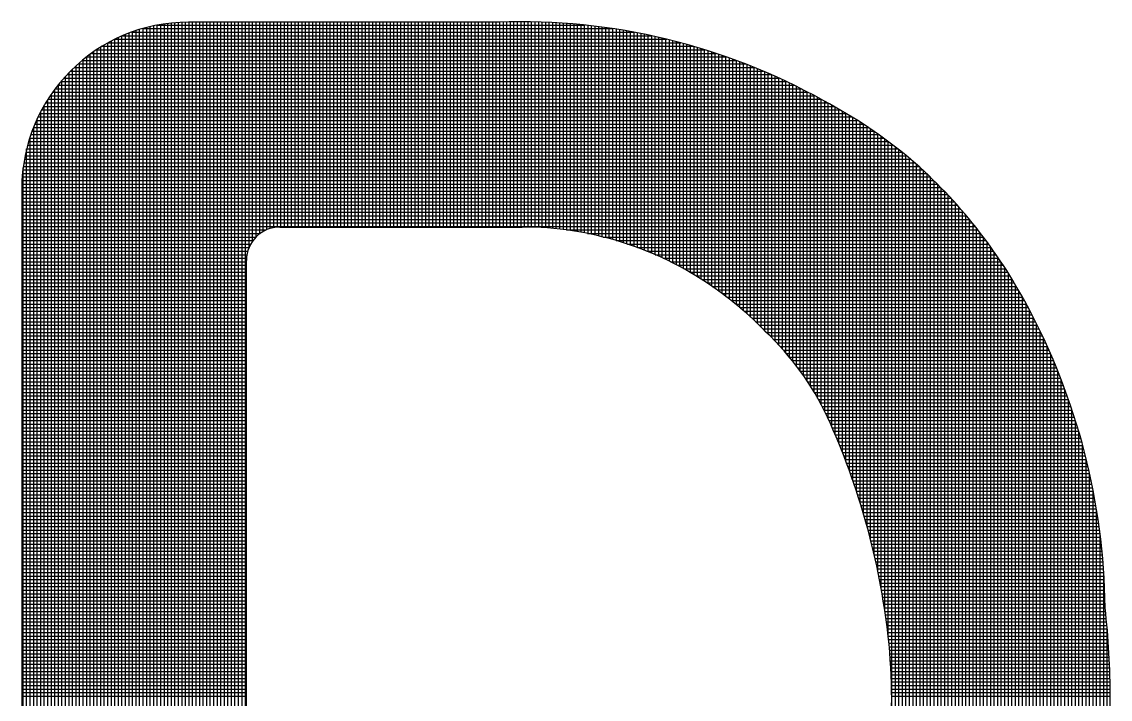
# Model space of a CAD drawing. Header units: inches. Extents: x 996 to 1837, y 0 to 594.
# Drawn here: x 1671.68 to 1677.03, y 102.81 to 106.14 of the extents above; entities that cross this region are included whole.
import ezdxf

# ---------------------------------------------------------------- set-up
doc = ezdxf.new("R2010")
doc.units = ezdxf.units.IN
doc.header["$MEASUREMENT"] = 0
doc.layers.add('BG ÇÑ±¹Áö¿ª³\xad¹æ±â¼úÁÖ½ÄÈ¸»ç CI', color=7, linetype='Continuous')

msp = doc.modelspace()

# ---------------------------------------------------------------- linework, layer by layer
at = {"layer": 'BG ÇÑ±¹Áö¿ª³\xad¹æ±â¼úÁÖ½ÄÈ¸»ç CI', "color": 242, "linetype": 'Continuous', "lineweight": 25, "true_color": 0xd51c29}
for p, q in [((1672.4807, 99.4814), (1672.4807, 106.1356)), ((1674.0204, 106.1358), (1672.4957, 106.1358)), ((1672.498, 99.4813), (1672.498, 106.1358)), ((1672.5154, 99.4813), (1672.5154, 106.1358)), ((1672.5328, 99.4813), (1672.5328, 106.1358)), ((1672.5501, 99.4813), (1672.5501, 106.1358)), ((1672.5675, 99.4813), (1672.5675, 106.1358)), ((1672.5849, 99.4813), (1672.5849, 106.1358)), ((1672.6022, 99.4813), (1672.6022, 106.1358)), ((1672.6196, 99.4813), (1672.6196, 106.1358)), ((1672.637, 99.4813), (1672.637, 106.1358)), ((1672.6543, 99.4813), (1672.6543, 106.1358)), ((1672.6717, 99.4813), (1672.6717, 106.1358)), ((1672.689, 99.4813), (1672.689, 106.1358)), ((1672.7064, 99.4813), (1672.7064, 106.1358)), ((1672.7238, 99.4813), (1672.7238, 106.1358)), ((1672.7411, 99.4813), (1672.7411, 106.1358)), ((1672.7585, 99.4813), (1672.7585, 106.1358)), ((1672.7759, 99.4813), (1672.7759, 106.1358)), ((1672.7932, 105.0281), (1672.7932, 106.1358)), ((1672.8106, 105.0593), (1672.8106, 106.1358)), ((1672.828, 105.08), (1672.828, 106.1358)), ((1672.8453, 105.0952), (1672.8453, 106.1358)), ((1672.8627, 105.1067), (1672.8627, 106.1358)), ((1672.8801, 105.1154), (1672.8801, 106.1358)), ((1672.8974, 105.1216), (1672.8974, 106.1358)), ((1672.9148, 105.1258), (1672.9148, 106.1358)), ((1672.9321, 105.1281), (1672.9321, 106.1358)), ((1672.9495, 105.1285), (1672.9495, 106.1358)), ((1672.9669, 105.1285), (1672.9669, 106.1358)), ((1672.9842, 105.1285), (1672.9842, 106.1358)), ((1673.0016, 105.1285), (1673.0016, 106.1358)), ((1673.019, 105.1285), (1673.019, 106.1358)), ((1673.0363, 105.1285), (1673.0363, 106.1358)), ((1673.0537, 105.1285), (1673.0537, 106.1358)), ((1673.0711, 105.1285), (1673.0711, 106.1358)), ((1673.0884, 105.1285), (1673.0884, 106.1358)), ((1673.1058, 105.1285), (1673.1058, 106.1358)), ((1673.1232, 105.1285), (1673.1232, 106.1358)), ((1673.1405, 105.1285), (1673.1405, 106.1358)), ((1673.1579, 105.1285), (1673.1579, 106.1358)), ((1673.1753, 105.1285), (1673.1753, 106.1358)), ((1673.1926, 105.1285), (1673.1926, 106.1358)), ((1673.21, 105.1285), (1673.21, 106.1358)), ((1673.2273, 105.1285), (1673.2273, 106.1358)), ((1673.2447, 105.1285), (1673.2447, 106.1358)), ((1673.2621, 105.1285), (1673.2621, 106.1358)), ((1673.2794, 105.1285), (1673.2794, 106.1358)), ((1673.2968, 105.1285), (1673.2968, 106.1358)), ((1673.3142, 105.1285), (1673.3142, 106.1358)), ((1673.3315, 105.1285), (1673.3315, 106.1358)), ((1673.3489, 105.1285), (1673.3489, 106.1358)), ((1673.3663, 105.1285), (1673.3663, 106.1358)), ((1673.3836, 105.1285), (1673.3836, 106.1358)), ((1673.401, 105.1285), (1673.401, 106.1358)), ((1673.4184, 105.1285), (1673.4184, 106.1358)), ((1673.4357, 105.1285), (1673.4357, 106.1358)), ((1673.4531, 105.1285), (1673.4531, 106.1358)), ((1673.4704, 105.1285), (1673.4704, 106.1358)), ((1673.4878, 105.1285), (1673.4878, 106.1358)), ((1673.5052, 105.1285), (1673.5052, 106.1358)), ((1673.5225, 105.1285), (1673.5225, 106.1358)), ((1673.5399, 105.1285), (1673.5399, 106.1358)), ((1673.5573, 105.1285), (1673.5573, 106.1358)), ((1673.5746, 105.1285), (1673.5746, 106.1358)), ((1673.592, 105.1285), (1673.592, 106.1358)), ((1673.6094, 105.1285), (1673.6094, 106.1358)), ((1673.6267, 105.1285), (1673.6267, 106.1358)), ((1673.6441, 105.1285), (1673.6441, 106.1358)), ((1673.6615, 105.1285), (1673.6615, 106.1358)), ((1673.6788, 105.1285), (1673.6788, 106.1358)), ((1673.6962, 105.1285), (1673.6962, 106.1358)), ((1673.7136, 105.1285), (1673.7136, 106.1358)), ((1673.7309, 105.1285), (1673.7309, 106.1358)), ((1673.7483, 105.1285), (1673.7483, 106.1358)), ((1673.7656, 105.1285), (1673.7656, 106.1358)), ((1673.783, 105.1285), (1673.783, 106.1358)), ((1673.8004, 105.1285), (1673.8004, 106.1358)), ((1673.8177, 105.1285), (1673.8177, 106.1358)), ((1673.8351, 105.1285), (1673.8351, 106.1358)), ((1673.8525, 105.1285), (1673.8525, 106.1358)), ((1673.8698, 105.1285), (1673.8698, 106.1358)), ((1673.8872, 105.1285), (1673.8872, 106.1358)), ((1673.9046, 105.1285), (1673.9046, 106.1358)), ((1673.9219, 105.1285), (1673.9219, 106.1358)), ((1673.9393, 105.1285), (1673.9393, 106.1358)), ((1673.9567, 105.1285), (1673.9567, 106.1358)), ((1673.974, 105.1285), (1673.974, 106.1358)), ((1673.9914, 105.1285), (1673.9914, 106.1358)), ((1674.0087, 105.1285), (1674.0087, 106.1358)), ((1674.0261, 105.1285), (1674.0261, 106.136)), ((1674.0435, 105.1285), (1674.0435, 106.1365)), ((1674.0608, 105.1285), (1674.0608, 106.1369)), ((1674.0782, 105.1285), (1674.0782, 106.1373)), ((1674.0956, 105.1285), (1674.0956, 106.1375)), ((1674.1129, 105.1285), (1674.1129, 106.1376)), ((1674.1303, 105.1285), (1674.1303, 106.1377)), ((1674.1477, 105.1285), (1674.1477, 106.1376)), ((1674.165, 105.1283), (1674.165, 106.1375)), ((1674.1824, 105.1279), (1674.1824, 106.1372)), ((1674.1998, 105.1273), (1674.1998, 106.1369)), ((1674.2171, 105.1265), (1674.2171, 106.1364)), ((1674.2345, 105.1256), (1674.2345, 106.1358)), ((1672.2156, 106.0865), (1674.6856, 106.0865)), ((1672.2202, 99.5289), (1672.2202, 106.0881)), ((1672.2376, 99.5229), (1672.2376, 106.0941)), ((1672.2549, 99.5174), (1672.2549, 106.0996)), ((1672.2691, 106.1038), (1674.5821, 106.1038)), ((1672.2723, 99.5123), (1672.2723, 106.1048)), ((1672.2897, 99.5076), (1672.2897, 106.1095)), ((1672.307, 99.5033), (1672.307, 106.1138)), ((1672.3244, 99.4994), (1672.3244, 106.1177)), ((1672.3418, 106.1212), (1674.4456, 106.1212)), ((1672.3418, 99.4959), (1672.3418, 106.1212)), ((1672.3591, 99.4927), (1672.3591, 106.1243)), ((1672.3765, 99.49), (1672.3765, 106.127)), ((1672.3938, 99.4876), (1672.3938, 106.1294)), ((1672.4112, 99.4856), (1672.4112, 106.1314)), ((1672.4286, 99.484), (1672.4286, 106.133)), ((1672.4459, 99.4828), (1672.4459, 106.1342)), ((1672.4633, 99.4819), (1672.4633, 106.1351)), ((1674.2519, 105.1244), (1674.2519, 106.1352)), ((1674.2692, 105.1231), (1674.2692, 106.1344)), ((1674.2866, 105.1216), (1674.2866, 106.1336)), ((1674.3039, 105.1199), (1674.3039, 106.1326)), ((1674.3213, 105.118), (1674.3213, 106.1316)), ((1674.3387, 105.116), (1674.3387, 106.1305)), ((1674.356, 105.1137), (1674.356, 106.1292)), ((1674.3734, 105.1113), (1674.3734, 106.1279)), ((1674.3908, 105.1086), (1674.3908, 106.1264)), ((1674.4081, 105.1058), (1674.4081, 106.1249)), ((1674.4255, 105.1028), (1674.4255, 106.1232)), ((1674.4429, 105.0996), (1674.4429, 106.1215)), ((1674.4602, 105.0962), (1674.4602, 106.1196)), ((1674.4776, 105.0926), (1674.4776, 106.1177)), ((1674.495, 105.0888), (1674.495, 106.1156)), ((1674.5123, 105.0848), (1674.5123, 106.1135)), ((1674.5297, 105.0806), (1674.5297, 106.1112)), ((1674.547, 105.0762), (1674.547, 106.1089)), ((1674.5644, 105.0716), (1674.5644, 106.1064)), ((1674.5818, 105.0668), (1674.5818, 106.1039)), ((1674.5991, 105.0618), (1674.5991, 106.1012)), ((1674.6165, 105.0566), (1674.6165, 106.0985)), ((1674.6339, 105.0512), (1674.6339, 106.0956)), ((1674.6512, 105.0456), (1674.6512, 106.0926)), ((1674.6686, 105.0397), (1674.6686, 106.0896)), ((1674.686, 105.0337), (1674.686, 106.0864)), ((1674.7033, 105.0274), (1674.7033, 106.0831)), ((1672.0987, 99.5838), (1672.0987, 106.0333)), ((1672.1006, 106.0344), (1674.9162, 106.0344)), ((1672.116, 99.5744), (1672.116, 106.0426)), ((1672.1334, 99.5656), (1672.1334, 106.0514)), ((1672.134, 106.0517), (1674.848, 106.0517)), ((1672.1507, 99.5573), (1672.1507, 106.0597)), ((1672.1681, 99.5495), (1672.1681, 106.0675)), ((1672.1718, 106.0691), (1674.7722, 106.0691)), ((1672.1855, 99.5422), (1672.1855, 106.0748)), ((1672.2028, 99.5353), (1672.2028, 106.0817)), ((1674.7207, 105.0209), (1674.7207, 106.0797)), ((1674.7381, 105.0141), (1674.7381, 106.0763)), ((1674.7554, 105.0072), (1674.7554, 106.0727)), ((1674.7728, 105), (1674.7728, 106.069)), ((1674.7901, 104.9925), (1674.7901, 106.0652)), ((1674.8075, 104.9849), (1674.8075, 106.0613)), ((1674.8249, 104.977), (1674.8249, 106.0573)), ((1674.8422, 104.9688), (1674.8422, 106.0531)), ((1674.8596, 104.9604), (1674.8596, 106.0489)), ((1674.877, 104.9518), (1674.877, 106.0446)), ((1674.8943, 104.9428), (1674.8943, 106.0401)), ((1674.9117, 104.9337), (1674.9117, 106.0356)), ((1674.9291, 104.9242), (1674.9291, 106.0309)), ((1672.0118, 99.6392), (1672.0118, 105.9779)), ((1672.0179, 105.9823), (1675.0904, 105.9823)), ((1672.0292, 99.6268), (1672.0292, 105.9902)), ((1672.0431, 105.9996), (1675.0364, 105.9996)), ((1672.0466, 99.6151), (1672.0466, 106.0019)), ((1672.0639, 99.6041), (1672.0639, 106.0129)), ((1672.0706, 106.017), (1674.9786, 106.017)), ((1672.0813, 99.5936), (1672.0813, 106.0234)), ((1674.9464, 104.9145), (1674.9464, 106.0261)), ((1674.9638, 104.9045), (1674.9638, 106.0213)), ((1674.9812, 104.8942), (1674.9812, 106.0163)), ((1674.9985, 104.8836), (1674.9985, 106.0112)), ((1675.0159, 104.8727), (1675.0159, 106.006)), ((1675.0333, 104.8616), (1675.0333, 106.0006)), ((1675.0506, 104.8501), (1675.0506, 105.9952)), ((1675.068, 104.8382), (1675.068, 105.9896)), ((1675.0853, 104.8261), (1675.0853, 105.9839)), ((1675.1027, 104.8137), (1675.1027, 105.9782)), ((1671.9525, 105.9302), (1675.2351, 105.9302)), ((1671.9597, 99.6806), (1671.9597, 105.9365)), ((1671.9728, 105.9476), (1675.1893, 105.9476)), ((1671.9771, 99.666), (1671.9771, 105.9511)), ((1671.9945, 99.6522), (1671.9945, 105.9648)), ((1671.9946, 105.9649), (1675.1412, 105.9649)), ((1675.1201, 104.8009), (1675.1201, 105.9723)), ((1675.1374, 104.7878), (1675.1374, 105.9662)), ((1675.1548, 104.7743), (1675.1548, 105.9601)), ((1675.1722, 104.7606), (1675.1722, 105.9538)), ((1675.1895, 104.7464), (1675.1895, 105.9475)), ((1675.2069, 104.7319), (1675.2069, 105.941)), ((1675.2243, 104.717), (1675.2243, 105.9344)), ((1675.2416, 104.7017), (1675.2416, 105.9276)), ((1671.8903, 99.748), (1671.8903, 105.869)), ((1671.8987, 105.8781), (1675.3607, 105.8781)), ((1671.9076, 99.7296), (1671.9076, 105.8874)), ((1671.9156, 105.8955), (1675.3205, 105.8955)), ((1671.925, 99.7123), (1671.925, 105.9047)), ((1671.9335, 105.9128), (1675.2787, 105.9128)), ((1671.9424, 99.696), (1671.9424, 105.9211)), ((1675.259, 104.686), (1675.259, 105.9208)), ((1675.2764, 104.6698), (1675.2764, 105.9138)), ((1675.2937, 104.6533), (1675.2937, 105.9067)), ((1675.3111, 104.6362), (1675.3111, 105.8995)), ((1675.3284, 104.6187), (1675.3284, 105.8921)), ((1675.3458, 104.6017), (1675.3458, 105.8846)), ((1675.3632, 104.5846), (1675.3632, 105.877)), ((1675.3805, 104.5668), (1675.3805, 105.8693)), ((1671.8536, 105.826), (1675.4726, 105.826)), ((1671.8555, 99.7886), (1671.8555, 105.8284)), ((1671.8678, 105.8434), (1675.4366, 105.8434)), ((1671.8729, 99.7676), (1671.8729, 105.8494)), ((1671.8828, 105.8607), (1675.3993, 105.8607)), ((1675.3979, 104.5484), (1675.3979, 105.8614)), ((1675.4153, 104.5293), (1675.4153, 105.8534)), ((1675.4326, 104.5094), (1675.4326, 105.8452)), ((1675.45, 104.4888), (1675.45, 105.837)), ((1675.4674, 104.4674), (1675.4674, 105.8286)), ((1675.4847, 104.445), (1675.4847, 105.82)), ((1671.8154, 105.7739), (1675.5741, 105.7739)), ((1671.8208, 99.8352), (1671.8208, 105.7818)), ((1671.8274, 105.7913), (1675.5413, 105.7913)), ((1671.8382, 99.811), (1671.8382, 105.806)), ((1671.8402, 105.8086), (1675.5075, 105.8086)), ((1675.5021, 104.4217), (1675.5021, 105.8114)), ((1675.5195, 104.3974), (1675.5195, 105.8025)), ((1675.5368, 104.3719), (1675.5368, 105.7936)), ((1675.5542, 104.3451), (1675.5542, 105.7845)), ((1675.5716, 104.3169), (1675.5716, 105.7753)), ((1675.5889, 104.2871), (1675.5889, 105.7659)), ((1671.7831, 105.7218), (1675.6691, 105.7218)), ((1671.7861, 99.89), (1671.7861, 105.7271)), ((1671.7933, 105.7392), (1675.6377, 105.7392)), ((1671.8035, 99.8614), (1671.8035, 105.7556)), ((1671.804, 105.7565), (1675.6059, 105.7565)), ((1675.6063, 104.2556), (1675.6063, 105.7563)), ((1675.6236, 104.222), (1675.6236, 105.7468)), ((1675.641, 104.1857), (1675.641, 105.7374)), ((1675.6584, 104.1467), (1675.6584, 105.7278)), ((1675.6757, 104.1064), (1675.6757, 105.7181)), ((1675.6931, 104.0646), (1675.6931, 105.7081)), ((1671.7514, 99.9567), (1671.7514, 105.6603)), ((1671.7558, 105.6697), (1675.7574, 105.6697)), ((1671.7644, 105.6871), (1675.7288, 105.6871)), ((1671.7687, 99.9215), (1671.7687, 105.6956)), ((1671.7734, 105.7045), (1675.6994, 105.7045)), ((1675.7105, 104.0213), (1675.7105, 105.698)), ((1675.7278, 103.9763), (1675.7278, 105.6877)), ((1675.7452, 103.9293), (1675.7452, 105.6772)), ((1675.7626, 103.8803), (1675.7626, 105.6665)), ((1675.7799, 103.8287), (1675.7799, 105.6556)), ((1671.7264, 105.6003), (1675.8637, 105.6003)), ((1671.733, 105.6176), (1675.8382, 105.6176)), ((1671.734, 99.997), (1671.734, 105.6201)), ((1671.7401, 105.635), (1675.812, 105.635)), ((1671.7477, 105.6524), (1675.7851, 105.6524)), ((1675.7973, 103.7744), (1675.7973, 105.6445)), ((1675.8147, 103.7169), (1675.8147, 105.6333)), ((1675.832, 103.6555), (1675.832, 105.6218)), ((1675.8494, 103.5895), (1675.8494, 105.6101)), ((1671.709, 105.5482), (1675.9365, 105.5482)), ((1671.7144, 105.5655), (1675.9128, 105.5655)), ((1671.7166, 100.0446), (1671.7166, 105.5725)), ((1671.7202, 105.5829), (1675.8886, 105.5829)), ((1675.8667, 103.5177), (1675.8667, 105.5982)), ((1675.8841, 103.4383), (1675.8841, 105.5861)), ((1675.9015, 103.3487), (1675.9015, 105.5737)), ((1675.9188, 103.2435), (1675.9188, 105.5612)), ((1675.9362, 103.1106), (1675.9362, 105.5484)), ((1671.6955, 105.4961), (1676.0042, 105.4961)), ((1671.6993, 100.1049), (1671.6993, 105.5122)), ((1671.6996, 105.5134), (1675.9821, 105.5134)), ((1671.7041, 105.5308), (1675.9596, 105.5308)), ((1675.9536, 100.0817), (1675.9536, 105.5354)), ((1675.9709, 100.0949), (1675.9709, 105.5221)), ((1675.9883, 100.1084), (1675.9883, 105.5086)), ((1676.0057, 100.1221), (1676.0057, 105.4949)), ((1671.6855, 105.444), (1676.0666, 105.444)), ((1671.6884, 105.4613), (1676.0468, 105.4613)), ((1671.6917, 105.4787), (1676.0257, 105.4787)), ((1676.023, 100.1361), (1676.023, 105.4809)), ((1676.0404, 100.1504), (1676.0404, 105.4667)), ((1676.0578, 100.1652), (1676.0578, 105.4518)), ((1671.6789, 105.3919), (1676.1236, 105.3919)), ((1671.6807, 105.4093), (1676.105, 105.4093)), ((1671.6819, 100.1979), (1671.6819, 105.4192)), ((1671.6829, 105.4266), (1676.086, 105.4266)), ((1676.0751, 100.1806), (1676.0751, 105.4364)), ((1676.0925, 100.1963), (1676.0925, 105.4208)), ((1676.1099, 100.2123), (1676.1099, 105.4048)), ((1676.1272, 100.2285), (1676.1272, 105.3885)), ((1671.6757, 105.3398), (1676.1773, 105.3398)), ((1671.6764, 105.3572), (1676.1597, 105.3572)), ((1671.6774, 105.3745), (1676.1419, 105.3745)), ((1676.1446, 100.2451), (1676.1446, 105.3719)), ((1676.1619, 100.262), (1676.1619, 105.355)), ((1676.1793, 100.2793), (1676.1793, 105.3378)), ((1671.6753, 105.3224), (1676.1945, 105.3224)), ((1671.6753, 105.3154), (1671.6753, 100.3017)), ((1671.6753, 105.3051), (1676.2113, 105.3051)), ((1671.6753, 105.2877), (1676.2278, 105.2877)), ((1676.1967, 100.2969), (1676.1967, 105.3202)), ((1676.214, 100.3148), (1676.214, 105.3022)), ((1676.2314, 100.3331), (1676.2314, 105.2839)), ((1671.6753, 105.2703), (1676.2441, 105.2703)), ((1671.6753, 105.253), (1676.26, 105.253)), ((1671.6753, 105.2356), (1676.2756, 105.2356)), ((1676.2488, 100.3518), (1676.2488, 105.2652)), ((1676.2661, 100.3709), (1676.2661, 105.2462)), ((1676.2835, 100.3903), (1676.2835, 105.2267)), ((1671.6753, 105.2182), (1676.2909, 105.2182)), ((1671.6753, 105.2009), (1676.306, 105.2009)), ((1671.6753, 105.1835), (1676.3207, 105.1835)), ((1676.3009, 100.4102), (1676.3009, 105.2068)), ((1676.3182, 100.4305), (1676.3182, 105.1865)), ((1671.6753, 105.1662), (1676.3352, 105.1662)), ((1671.6753, 105.1488), (1676.3495, 105.1488)), ((1671.6753, 105.1314), (1676.3635, 105.1314)), ((1672.9444, 105.1285), (1674.1362, 105.1285)), ((1676.3356, 100.4513), (1676.3356, 105.1657)), ((1676.353, 100.4725), (1676.353, 105.1445)), ((1676.3703, 100.4943), (1676.3703, 105.1228)), ((1671.6753, 105.1141), (1672.8771, 105.1141)), ((1671.6753, 105.0967), (1672.8473, 105.0967)), ((1671.6753, 105.0793), (1672.8273, 105.0793)), ((1674.3535, 105.1141), (1676.3772, 105.1141)), ((1674.4577, 105.0967), (1676.3907, 105.0967)), ((1674.5349, 105.0793), (1676.4039, 105.0793)), ((1676.3877, 100.5165), (1676.3877, 105.1006)), ((1676.405, 100.5392), (1676.405, 105.0778)), ((1671.6753, 105.062), (1672.8125, 105.062)), ((1671.6753, 105.0446), (1672.8013, 105.0446)), ((1671.6753, 105.0272), (1672.7929, 105.0272)), ((1674.5987, 105.062), (1676.4169, 105.062)), ((1674.6542, 105.0446), (1676.4297, 105.0446)), ((1674.7037, 105.0272), (1676.4422, 105.0272)), ((1676.4224, 100.5625), (1676.4224, 105.0545)), ((1676.4398, 100.5864), (1676.4398, 105.0306)), ((1671.6753, 105.0099), (1672.7868, 105.0099)), ((1671.6753, 104.9925), (1672.7828, 104.9925)), ((1671.6753, 104.9751), (1672.7807, 104.9751)), ((1672.7804, 100.6526), (1672.7804, 104.9644)), ((1674.7487, 105.0099), (1676.4545, 105.0099)), ((1674.7902, 104.9925), (1676.4666, 104.9925)), ((1674.8288, 104.9751), (1676.4785, 104.9751)), ((1676.4571, 100.6109), (1676.4571, 105.0062)), ((1676.4745, 100.636), (1676.4745, 104.981)), ((1671.6753, 104.9578), (1672.7804, 104.9578)), ((1671.6753, 104.9404), (1672.7804, 104.9404)), ((1671.6753, 104.923), (1672.7804, 104.923)), ((1671.6753, 104.9057), (1672.7804, 104.9057)), ((1674.8649, 104.9578), (1676.4902, 104.9578)), ((1674.899, 104.9404), (1676.5017, 104.9404)), ((1674.9312, 104.923), (1676.5129, 104.923)), ((1674.9617, 104.9057), (1676.524, 104.9057)), ((1676.4919, 100.6618), (1676.4919, 104.9553)), ((1676.5092, 100.6883), (1676.5092, 104.9287)), ((1671.6753, 104.8883), (1672.7804, 104.8883)), ((1671.6753, 104.871), (1672.7804, 104.871)), ((1671.6753, 104.8536), (1672.7804, 104.8536)), ((1674.9909, 104.8883), (1676.5348, 104.8883)), ((1675.0187, 104.871), (1676.5455, 104.871)), ((1675.0453, 104.8536), (1676.5559, 104.8536)), ((1676.5266, 100.7156), (1676.5266, 104.9015)), ((1676.544, 100.7436), (1676.544, 104.8734)), ((1671.6753, 104.8362), (1672.7804, 104.8362)), ((1671.6753, 104.8189), (1672.7804, 104.8189)), ((1671.6753, 104.8015), (1672.7804, 104.8015)), ((1675.0709, 104.8362), (1676.5662, 104.8362)), ((1675.0955, 104.8189), (1676.5763, 104.8189)), ((1675.1192, 104.8015), (1676.5862, 104.8015)), ((1676.5613, 100.7725), (1676.5613, 104.8445)), ((1676.5787, 100.8024), (1676.5787, 104.8147)), ((1671.6753, 104.7841), (1672.7804, 104.7841)), ((1671.6753, 104.7668), (1672.7804, 104.7668)), ((1671.6753, 104.7494), (1672.7804, 104.7494)), ((1675.1422, 104.7841), (1676.5959, 104.7841)), ((1675.1644, 104.7668), (1676.6055, 104.7668)), ((1675.1859, 104.7494), (1676.6148, 104.7494)), ((1676.5961, 100.8332), (1676.5961, 104.7839)), ((1676.6134, 100.865), (1676.6134, 104.752)), ((1671.6753, 104.732), (1672.7804, 104.732)), ((1671.6753, 104.7147), (1672.7804, 104.7147)), ((1671.6753, 104.6973), (1672.7804, 104.6973)), ((1675.2067, 104.732), (1676.6241, 104.732)), ((1675.2269, 104.7147), (1676.6333, 104.7147)), ((1675.2465, 104.6973), (1676.6424, 104.6973)), ((1676.6308, 100.8976), (1676.6308, 104.7194)), ((1671.6753, 104.6799), (1672.7804, 104.6799)), ((1671.6753, 104.6626), (1672.7804, 104.6626)), ((1671.6753, 104.6452), (1672.7804, 104.6452)), ((1675.2655, 104.6799), (1676.6513, 104.6799)), ((1675.284, 104.6626), (1676.6601, 104.6626)), ((1675.302, 104.6452), (1676.6688, 104.6452)), ((1676.6482, 100.931), (1676.6482, 104.6861)), ((1676.6655, 100.9653), (1676.6655, 104.6518)), ((1671.6753, 104.6279), (1672.7804, 104.6279)), ((1671.6753, 104.6105), (1672.7804, 104.6105)), ((1671.6753, 104.5931), (1672.7804, 104.5931)), ((1675.3194, 104.6279), (1676.6773, 104.6279)), ((1675.3367, 104.6105), (1676.6857, 104.6105)), ((1675.3546, 104.5931), (1676.694, 104.5931)), ((1676.6829, 101.0007), (1676.6829, 104.6164)), ((1671.6753, 104.5758), (1672.7804, 104.5758)), ((1671.6753, 104.5584), (1672.7804, 104.5584)), ((1671.6753, 104.541), (1672.7804, 104.541)), ((1675.3719, 104.5758), (1676.7022, 104.5758)), ((1675.3885, 104.5584), (1676.7102, 104.5584)), ((1675.4047, 104.541), (1676.7181, 104.541)), ((1676.7002, 101.0372), (1676.7002, 104.5799)), ((1676.7176, 101.0749), (1676.7176, 104.5421)), ((1671.6753, 104.5237), (1672.7804, 104.5237)), ((1671.6753, 104.5063), (1672.7804, 104.5063)), ((1671.6753, 104.4889), (1672.7804, 104.4889)), ((1675.4202, 104.5237), (1676.7259, 104.5237)), ((1675.4353, 104.5063), (1676.7335, 104.5063)), ((1675.4499, 104.4889), (1676.7411, 104.4889)), ((1676.735, 101.114), (1676.735, 104.503)), ((1671.6753, 104.4716), (1672.7804, 104.4716)), ((1671.6753, 104.4542), (1672.7804, 104.4542)), ((1671.6753, 104.4368), (1672.7804, 104.4368)), ((1675.464, 104.4716), (1676.7485, 104.4716)), ((1675.4777, 104.4542), (1676.7558, 104.4542)), ((1675.4909, 104.4368), (1676.763, 104.4368)), ((1676.7523, 101.1546), (1676.7523, 104.4625)), ((1671.6753, 104.4195), (1672.7804, 104.4195)), ((1671.6753, 104.4021), (1672.7804, 104.4021)), ((1671.6753, 104.3847), (1672.7804, 104.3847)), ((1675.5037, 104.4195), (1676.77, 104.4195)), ((1675.5161, 104.4021), (1676.777, 104.4021)), ((1675.5282, 104.3847), (1676.7838, 104.3847)), ((1676.7697, 101.1968), (1676.7697, 104.4203)), ((1676.7871, 101.2408), (1676.7871, 104.3763)), ((1671.6753, 104.3674), (1672.7804, 104.3674)), ((1671.6753, 104.35), (1672.7804, 104.35)), ((1671.6753, 104.3327), (1672.7804, 104.3327)), ((1675.5398, 104.3674), (1676.7905, 104.3674)), ((1675.5511, 104.35), (1676.7971, 104.35)), ((1675.562, 104.3327), (1676.8036, 104.3327)), ((1676.8044, 101.2868), (1676.8044, 104.3303)), ((1671.6753, 104.3153), (1672.7804, 104.3153)), ((1671.6753, 104.2979), (1672.7804, 104.2979)), ((1671.6753, 104.2806), (1672.7804, 104.2806)), ((1671.6753, 104.2632), (1672.7804, 104.2632)), ((1675.5725, 104.3153), (1676.8099, 104.3153)), ((1675.5827, 104.2979), (1676.8162, 104.2979)), ((1675.5926, 104.2806), (1676.8223, 104.2806)), ((1675.6022, 104.2632), (1676.8283, 104.2632)), ((1676.8218, 101.335), (1676.8218, 104.282)), ((1671.6753, 104.2458), (1672.7804, 104.2458)), ((1671.6753, 104.2285), (1672.7804, 104.2285)), ((1671.6753, 104.2111), (1672.7804, 104.2111)), ((1675.6114, 104.2458), (1676.8342, 104.2458)), ((1675.6204, 104.2285), (1676.84, 104.2285)), ((1675.629, 104.2111), (1676.8457, 104.2111)), ((1676.8392, 101.3859), (1676.8392, 104.2311)), ((1671.6753, 104.1937), (1672.7804, 104.1937)), ((1671.6753, 104.1764), (1672.7804, 104.1764)), ((1671.6753, 104.159), (1672.7804, 104.159)), ((1675.6373, 104.1937), (1676.8513, 104.1937)), ((1675.6452, 104.1764), (1676.8568, 104.1764)), ((1675.6529, 104.159), (1676.8622, 104.159)), ((1676.8565, 101.4398), (1676.8565, 104.1772)), ((1671.6753, 104.1416), (1672.7804, 104.1416)), ((1671.6753, 104.1243), (1672.7804, 104.1243)), ((1671.6753, 104.1069), (1672.7804, 104.1069)), ((1675.6606, 104.1416), (1676.8674, 104.1416)), ((1675.6681, 104.1243), (1676.8726, 104.1243)), ((1675.6755, 104.1069), (1676.8776, 104.1069)), ((1676.8739, 101.4972), (1676.8739, 104.1198)), ((1671.6753, 104.0896), (1672.7804, 104.0896)), ((1671.6753, 104.0722), (1672.7804, 104.0722)), ((1671.6753, 104.0548), (1672.7804, 104.0548)), ((1675.6828, 104.0896), (1676.8826, 104.0896)), ((1675.69, 104.0722), (1676.8874, 104.0722)), ((1675.6971, 104.0548), (1676.8921, 104.0548)), ((1676.8913, 101.559), (1676.8913, 104.0581)), ((1671.6753, 104.0375), (1672.7804, 104.0375)), ((1671.6753, 104.0201), (1672.7804, 104.0201)), ((1671.6753, 104.0027), (1672.7804, 104.0027)), ((1675.7041, 104.0375), (1676.8968, 104.0375)), ((1675.7109, 104.0201), (1676.9013, 104.0201)), ((1675.7177, 104.0027), (1676.9057, 104.0027)), ((1671.6753, 103.9854), (1672.7804, 103.9854)), ((1671.6753, 103.968), (1672.7804, 103.968)), ((1671.6753, 103.9506), (1672.7804, 103.9506)), ((1675.7244, 103.9854), (1676.91, 103.9854)), ((1675.731, 103.968), (1676.9142, 103.968)), ((1675.7374, 103.9506), (1676.9183, 103.9506)), ((1676.9086, 101.626), (1676.9086, 103.991)), ((1671.6753, 103.9333), (1672.7804, 103.9333)), ((1671.6753, 103.9159), (1672.7804, 103.9159)), ((1671.6753, 103.8985), (1672.7804, 103.8985)), ((1675.7438, 103.9333), (1676.9223, 103.9333)), ((1675.75, 103.9159), (1676.9262, 103.9159)), ((1675.7562, 103.8985), (1676.9301, 103.8985)), ((1676.926, 101.6999), (1676.926, 103.9171)), ((1671.6753, 103.8812), (1672.7804, 103.8812)), ((1671.6753, 103.8638), (1672.7804, 103.8638)), ((1671.6753, 103.8465), (1672.7804, 103.8465)), ((1675.7622, 103.8812), (1676.9338, 103.8812)), ((1675.7682, 103.8638), (1676.9374, 103.8638)), ((1675.7741, 103.8465), (1676.9409, 103.8465)), ((1671.6753, 103.8291), (1672.7804, 103.8291)), ((1671.6753, 103.8117), (1672.7804, 103.8117)), ((1671.6753, 103.7944), (1672.7804, 103.7944)), ((1675.7798, 103.8291), (1676.9443, 103.8291)), ((1675.7855, 103.8117), (1676.9476, 103.8117)), ((1675.791, 103.7944), (1676.9508, 103.7944)), ((1676.9433, 101.7832), (1676.9433, 103.8339)), ((1671.6753, 103.777), (1672.7804, 103.777)), ((1671.6753, 103.7596), (1672.7804, 103.7596)), ((1671.6753, 103.7423), (1672.7804, 103.7423)), ((1675.7965, 103.777), (1676.9539, 103.777)), ((1675.8019, 103.7596), (1676.9569, 103.7596)), ((1675.8071, 103.7423), (1676.9598, 103.7423)), ((1676.9607, 101.8802), (1676.9607, 103.7369)), ((1671.6753, 103.7249), (1672.7804, 103.7249)), ((1671.6753, 103.7075), (1672.7804, 103.7075)), ((1671.6753, 103.6902), (1672.7804, 103.6902)), ((1675.8123, 103.7249), (1676.9626, 103.7249)), ((1675.8174, 103.7075), (1676.9654, 103.7075)), ((1675.8224, 103.6902), (1676.968, 103.6902)), ((1671.6753, 103.6728), (1672.7804, 103.6728)), ((1671.6753, 103.6554), (1672.7804, 103.6554)), ((1671.6753, 103.6381), (1672.7804, 103.6381)), ((1671.6753, 103.6207), (1672.7804, 103.6207)), ((1675.8272, 103.6728), (1676.9705, 103.6728)), ((1675.832, 103.6554), (1676.9729, 103.6554)), ((1675.8367, 103.6381), (1676.9753, 103.6381)), ((1675.8413, 103.6207), (1676.9775, 103.6207)), ((1671.6753, 103.6033), (1672.7804, 103.6033)), ((1671.6753, 103.586), (1672.7804, 103.586)), ((1671.6753, 103.5686), (1672.7804, 103.5686)), ((1675.8458, 103.6033), (1676.9796, 103.6033)), ((1675.8503, 103.586), (1676.9817, 103.586)), ((1675.8546, 103.5686), (1676.9836, 103.5686)), ((1676.9781, 102.001), (1676.9781, 103.616)), ((1671.6753, 103.5513), (1672.7804, 103.5513)), ((1671.6753, 103.5339), (1672.7804, 103.5339)), ((1671.6753, 103.5165), (1672.7804, 103.5165)), ((1675.8588, 103.5513), (1676.9855, 103.5513)), ((1675.863, 103.5339), (1676.9872, 103.5339)), ((1675.867, 103.5165), (1676.9889, 103.5165)), ((1671.6753, 103.4992), (1672.7804, 103.4992)), ((1671.6753, 103.4818), (1672.7804, 103.4818)), ((1671.6753, 103.4644), (1672.7804, 103.4644)), ((1675.871, 103.4992), (1676.9904, 103.4992)), ((1675.8748, 103.4818), (1676.9919, 103.4818)), ((1675.8786, 103.4644), (1676.9933, 103.4644)), ((1671.6753, 103.4471), (1672.7804, 103.4471)), ((1671.6753, 103.4297), (1672.7804, 103.4297)), ((1671.6753, 103.4123), (1672.7804, 103.4123)), ((1675.8823, 103.4471), (1676.9946, 103.4471)), ((1675.8859, 103.4297), (1676.9957, 103.4297)), ((1675.8894, 103.4123), (1676.9968, 103.4123)), ((1676.9954, 102.1828), (1676.9954, 103.4342)), ((1671.6753, 103.395), (1672.7804, 103.395)), ((1671.6753, 103.3776), (1672.7804, 103.3776)), ((1671.6753, 103.3602), (1672.7804, 103.3602)), ((1675.8928, 103.395), (1676.9978, 103.395)), ((1675.8961, 103.3776), (1676.9987, 103.3776)), ((1675.8994, 103.3602), (1676.9995, 103.3602)), ((1671.6753, 103.3429), (1672.7804, 103.3429)), ((1671.6753, 103.3255), (1672.7804, 103.3255)), ((1671.6753, 103.3082), (1672.7804, 103.3082)), ((1675.9025, 103.3429), (1677.0002, 103.3429)), ((1675.9056, 103.3255), (1677.0009, 103.3255)), ((1675.9086, 103.3082), (1677.0014, 103.3082)), ((1671.6753, 103.2908), (1672.7804, 103.2908)), ((1671.6753, 103.2734), (1672.7804, 103.2734)), ((1671.6753, 103.2561), (1672.7804, 103.2561)), ((1675.9114, 103.2908), (1677.0018, 103.2908)), ((1675.9142, 103.2734), (1677.0021, 103.2734)), ((1675.9169, 103.2561), (1677.0024, 103.2561)), ((1671.6753, 103.2387), (1672.7804, 103.2387)), ((1671.6753, 103.2213), (1672.7804, 103.2213)), ((1671.6753, 103.204), (1672.7804, 103.204)), ((1675.9196, 103.2387), (1677.0043, 103.2387)), ((1675.9221, 103.2213), (1677.0062, 103.2213)), ((1675.9245, 103.204), (1677.0079, 103.204)), ((1671.6753, 103.1866), (1672.7804, 103.1866)), ((1671.6753, 103.1692), (1672.7804, 103.1692)), ((1671.6753, 103.1519), (1672.7804, 103.1519)), ((1675.9269, 103.1866), (1677.0096, 103.1866)), ((1675.9292, 103.1692), (1677.0112, 103.1692)), ((1675.9314, 103.1519), (1677.0128, 103.1519)), ((1677.0128, 102.4654), (1677.0128, 103.1516)), ((1671.6753, 103.1345), (1672.7804, 103.1345)), ((1671.6753, 103.1171), (1672.7804, 103.1171)), ((1671.6753, 103.0998), (1672.7804, 103.0998)), ((1675.9335, 103.1345), (1677.0142, 103.1345)), ((1675.9355, 103.1171), (1677.0156, 103.1171)), ((1675.9374, 103.0998), (1677.0169, 103.0998)), ((1671.6753, 103.0824), (1672.7804, 103.0824)), ((1671.6753, 103.065), (1672.7804, 103.065)), ((1671.6753, 103.0477), (1672.7804, 103.0477)), ((1675.9392, 103.0824), (1677.0182, 103.0824)), ((1675.9409, 103.065), (1677.0193, 103.065)), ((1675.9425, 103.0477), (1677.0204, 103.0477)), ((1671.6753, 103.0303), (1672.7804, 103.0303)), ((1671.6753, 103.013), (1672.7804, 103.013)), ((1671.6753, 102.9956), (1672.7804, 102.9956)), ((1671.6753, 102.9782), (1672.7804, 102.9782)), ((1675.9439, 103.0303), (1677.0214, 103.0303)), ((1675.9453, 103.013), (1677.0223, 103.013)), ((1675.9465, 102.9956), (1677.0232, 102.9956)), ((1675.9477, 102.9782), (1677.024, 102.9782)), ((1671.6753, 102.9609), (1672.7804, 102.9609)), ((1671.6753, 102.9435), (1672.7804, 102.9435)), ((1671.6753, 102.9261), (1672.7804, 102.9261)), ((1675.9487, 102.9609), (1677.0247, 102.9609)), ((1675.9496, 102.9435), (1677.0253, 102.9435)), ((1675.9504, 102.9261), (1677.0258, 102.9261)), ((1671.6753, 102.9088), (1672.7804, 102.9088)), ((1671.6753, 102.8914), (1672.7804, 102.8914)), ((1671.6753, 102.874), (1672.7804, 102.874)), ((1675.9511, 102.9088), (1677.0263, 102.9088)), ((1675.9517, 102.8914), (1677.0267, 102.8914)), ((1675.9522, 102.874), (1677.027, 102.874)), ((1671.6753, 102.8567), (1672.7804, 102.8567)), ((1671.6753, 102.8393), (1672.7804, 102.8393)), ((1671.6753, 102.8219), (1672.7804, 102.8219)), ((1675.9525, 102.8567), (1677.0273, 102.8567)), ((1675.9528, 102.8393), (1677.0275, 102.8393)), ((1675.9529, 102.8219), (1677.0276, 102.8219))]:
    msp.add_line(p, q, dxfattribs=at)
for centre, radius, start, end in [((1672.4957, 105.3154), 0.8204, 90, 180), ((1674.1288, 103.0846), 3.053, 60.7886, 92.0344), ((1674.4293, 103.5198), 2.5271, 50.182, 61.9206), ((1674.4061, 103.5698), 2.504, 27.8248, 49.0409), ((1672.9444, 104.9644), 0.1641, 90, 180), ((1674.1362, 103.4878), 1.6407, 55.4025, 90), ((1674.0624, 103.3809), 1.7706, 44.1359, 55.4025), ((1673.794, 103.2202), 3.2086, 0.6453, 28.2448), ((1674.3675, 103.5945), 1.4041, 25.2805, 46.5493), ((1672.3905, 102.7151), 3.5677, 6.4402, 24.4923), ((1673.0354, 102.8085), 3.9922, 0, 6.4402), ((1673.2184, 102.8085), 2.7346, 353.5598, 6.4402), ((1673.0354, 102.8085), 3.9922, 353.5598, 0)]:
    msp.add_arc(centre, radius, start, end, dxfattribs=at)

doc.saveas('drawing.dxf')
